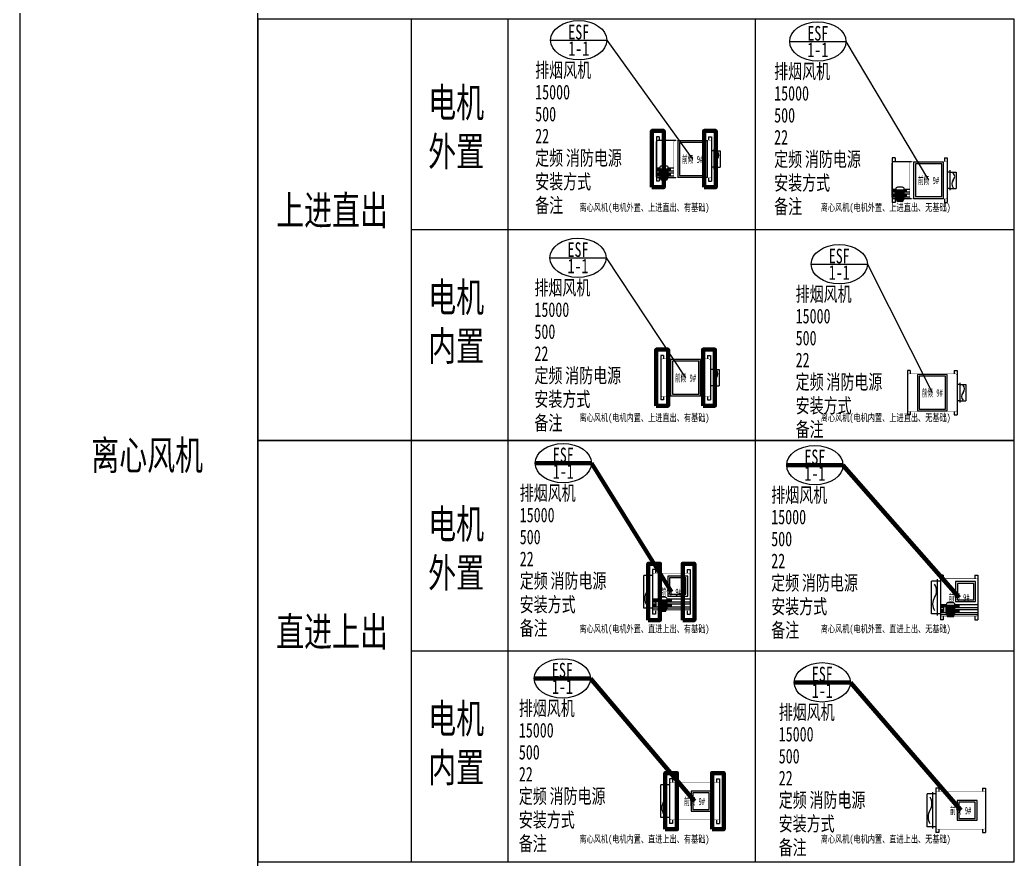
# Model space of a CAD drawing. Header units: millimetres. Extents: x 2960 to 19938, y 38127 to 93237.
# Drawn here: x 2960 to 19938, y 52565 to 66893 of the extents above; entities that cross this region are included whole.
import ezdxf
from ezdxf.enums import TextEntityAlignment as Align

# ---------------------------------------------------------------- set-up
doc = ezdxf.new("R2010")
doc.units = ezdxf.units.MM
doc.header["$LTSCALE"] = 1000
for name, color, linetype in [('H-BASE', 7, 'Continuous'), ('H-DIMS-FANS', 7, 'Continuous'), ('H-EQUP-FANS', 4, 'Continuous')]:
    doc.layers.add(name, color=color, linetype=linetype)
doc.styles.add('TH-STYLE1', font='STFANGSO.TTF', dxfattribs={"width": 0.7})

# ---------------------------------------------------------------- blocks, each defined once
blk = doc.blocks.new('*U92')
for p, q in [((1430, 380), (1380, 380)), ((1380, 380), (1380, -380)), ((1430, 380), (1430, 320)), ((2270, 380), (2320, 380)), ((2270, 380), (2270, 320)), ((2320, 380), (2320, -380)), ((2370, -170), (2370, 170)), ((2370, 140), (2320, 140)), ((2370, 140), (2470, 140)), ((2470, 140), (2470, -140)), ((1438, -156), (1380, -156)), ((1430, -193), (1430, -165)), ((1680, -156), (1584, -156)), ((1592, -197), (1592, -165)), ((2370, -140), (2320, -140)), ((2370, -140), (2470, -140)), ((1430, -206), (1380, -206)), ((1430, -241), (1380, -241)), ((1430, -291), (1380, -291)), ((1434, -193), (1430, -193)), ((1430, -193), (1430, -293)), ((1434, -293), (1430, -293)), ((1430, -320), (1430, -380)), ((1434, -193), (1434, -293)), ((1434, -197), (1438, -197)), ((1434, -289), (1438, -289)), ((1438, -291), (1434, -291)), ((1584, -170), (1438, -170)), ((1584, -316), (1438, -316)), ((1444, -170), (1444, -316)), ((1449, -170), (1449, -316)), ((1460, -170), (1460, -316)), ((1475, -170), (1475, -316)), ((1492, -170), (1492, -316)), ((1511, -170), (1511, -223)), ((1511, -266), (1511, -316)), ((1529, -170), (1529, -316)), ((1547, -170), (1547, -316)), ((1562, -170), (1562, -316)), ((1573, -170), (1573, -316)), ((1577, -170), (1577, -316)), ((1680, -206), (1584, -206)), ((1680, -241), (1584, -241)), ((1680, -291), (1584, -291)), ((1592, -283), (1592, -250)), ((2270, -320), (2270, -380)), ((1430, -380), (1380, -380)), ((2270, -380), (2320, -380))]:
    blk.add_line(p, q)
blk.add_lwpolyline([(1438, -320), (1410, -320, -0.414214), (1380, -290), (1380, 290, -0.414214), (1410, 320), (1710, 320)], format="xyb")
at = {"const_width": 6}
blk.add_lwpolyline([(1908, -320), (1710, -320, -0.414214), (1680, -290), (1680, 290, -0.414214), (1710, 320), (2290, 320, -0.414214), (2320, 290), (2320, -290, -0.414214), (2290, -320), (1908, -320)], format="xyb", dxfattribs=at)
for points in [[(1745, -310), (2255, -310), (2255, 310), (1745, 310)], [(1775, -280), (2225, -280), (2225, 280), (1775, 280)], [(1622, -165), (1584, -165), (1584, -197), (1622, -197)], [(1517, -223), (1505, -223), (1505, -266), (1517, -266)], [(1622, -250), (1584, -250), (1584, -283), (1622, -283)]]:
    blk.add_lwpolyline(points, close=True)
for points in [[(1430, -197), (1400, -197), (1400, -165), (1438, -165), (1438, -197), (1434, -197)], [(1430, -283), (1400, -283), (1400, -250), (1430, -250)], [(1710, -320), (1583, -320)]]:
    blk.add_lwpolyline(points)
for points in [[(1554, -121), (1468, -121, 0.414214), (1438, -151), (1438, -316, 0.414214), (1448, -326), (1574, -326, 0.414214), (1584, -316), (1584, -151, 0.414214)], [(1570, -326), (1451, -326), (1451, -337, 0.414214), (1455, -341), (1566, -341, 0.414214), (1570, -337)], [(1565, -341), (1456, -341), (1456, -352, 0.414214), (1460, -356), (1561, -356, 0.414214), (1565, -352)]]:
    blk.add_lwpolyline(points, format="xyb", close=True)
for centre in [(1415, -181), (1415, -266), (1611, -181), (1611, -266)]:
    blk.add_circle(centre, 4.87)
for centre, start, end in [((2491, -64), 137.3335, 222.6665), ((2351, 64), 317.3335, 42.6665)]:
    blk.add_arc(centre, 94.7, start, end)
at = {"layer": 'H-BASE', "linetype": 'ByBlock', "lineweight": 100}
for points in [[(1305, -480), (1505, -480), (1505, 480), (1305, 480)], [(2195, -480), (2395, -480), (2395, 480), (2195, 480)]]:
    blk.add_lwpolyline(points, close=True, dxfattribs=at)
at = {"layer": 'H-DIMS-FANS'}
blk.add_line((-425, 2028), (535, 2028), dxfattribs=at)
blk.add_lwpolyline([(535, 2028), (2000, 0)], dxfattribs=at)
blk.add_ellipse((55, 2028), major_axis=(-480, 0), ratio=0.7, dxfattribs=at)
at = {"style": 'TH-STYLE1', "width": 0.55}
blk.add_text('前倾 9#', height=125, dxfattribs=at).set_placement((2000, 0), align=Align.MIDDLE)
at = {"layer": 'H-DIMS-FANS', "style": 'TH-STYLE1', "width": 0.7}
for tag, p in [('设备符号', (55, 2168)), ('楼层-编号', (55, 1888))]:
    blk.add_attdef(tag, text='', height=250, dxfattribs=at).set_placement(p, align=Align.MIDDLE_CENTER)
for tag, p in [('风机功能', (-689, 1394)), ('风量', (-689, 1019)), ('全压', (-689, 644)), ('电量', (-689, 269)), ('定频', (-689, -106)), ('消防电源', (-164, -106)), ('安装方式', (-689, -510)), ('备注', (-689, -914))]:
    blk.add_attdef(tag, p, '', height=250, dxfattribs=at)
blk = doc.blocks.new('*U95')
for p, q in [((1430, 380), (1380, 380)), ((1380, 380), (1380, -380)), ((1430, 380), (1430, 320)), ((2270, 380), (2320, 380)), ((2270, 380), (2270, 320)), ((2320, 380), (2320, -380)), ((2370, -170), (2370, 170)), ((2370, 140), (2320, 140)), ((2370, 140), (2470, 140)), ((2470, 140), (2470, -140)), ((1438, -156), (1380, -156)), ((1430, -193), (1430, -165)), ((1680, -156), (1584, -156)), ((1592, -197), (1592, -165)), ((2370, -140), (2320, -140)), ((2370, -140), (2470, -140)), ((1430, -206), (1380, -206)), ((1430, -241), (1380, -241)), ((1430, -291), (1380, -291)), ((1434, -193), (1430, -193)), ((1430, -193), (1430, -293)), ((1434, -293), (1430, -293)), ((1430, -320), (1430, -380)), ((1434, -193), (1434, -293)), ((1434, -197), (1438, -197)), ((1434, -289), (1438, -289)), ((1438, -291), (1434, -291)), ((1584, -170), (1438, -170)), ((1584, -316), (1438, -316)), ((1444, -170), (1444, -316)), ((1449, -170), (1449, -316)), ((1460, -170), (1460, -316)), ((1475, -170), (1475, -316)), ((1492, -170), (1492, -316)), ((1511, -170), (1511, -223)), ((1511, -266), (1511, -316)), ((1529, -170), (1529, -316)), ((1547, -170), (1547, -316)), ((1562, -170), (1562, -316)), ((1573, -170), (1573, -316)), ((1577, -170), (1577, -316)), ((1680, -206), (1584, -206)), ((1680, -241), (1584, -241)), ((1680, -291), (1584, -291)), ((1592, -283), (1592, -250)), ((2270, -320), (2270, -380)), ((1430, -380), (1380, -380)), ((2270, -380), (2320, -380))]:
    blk.add_line(p, q)
blk.add_lwpolyline([(1438, -320), (1410, -320, -0.414214), (1380, -290), (1380, 290, -0.414214), (1410, 320), (1710, 320)], format="xyb")
at = {"const_width": 6}
blk.add_lwpolyline([(1908, -320), (1710, -320, -0.414214), (1680, -290), (1680, 290, -0.414214), (1710, 320), (2290, 320, -0.414214), (2320, 290), (2320, -290, -0.414214), (2290, -320), (1908, -320)], format="xyb", dxfattribs=at)
for points in [[(1745, -310), (2255, -310), (2255, 310), (1745, 310)], [(1775, -280), (2225, -280), (2225, 280), (1775, 280)], [(1622, -165), (1584, -165), (1584, -197), (1622, -197)], [(1517, -223), (1505, -223), (1505, -266), (1517, -266)], [(1622, -250), (1584, -250), (1584, -283), (1622, -283)]]:
    blk.add_lwpolyline(points, close=True)
for points in [[(1430, -197), (1400, -197), (1400, -165), (1438, -165), (1438, -197), (1434, -197)], [(1430, -283), (1400, -283), (1400, -250), (1430, -250)], [(1710, -320), (1583, -320)]]:
    blk.add_lwpolyline(points)
for points in [[(1554, -121), (1468, -121, 0.414214), (1438, -151), (1438, -316, 0.414214), (1448, -326), (1574, -326, 0.414214), (1584, -316), (1584, -151, 0.414214)], [(1570, -326), (1451, -326), (1451, -337, 0.414214), (1455, -341), (1566, -341, 0.414214), (1570, -337)], [(1565, -341), (1456, -341), (1456, -352, 0.414214), (1460, -356), (1561, -356, 0.414214), (1565, -352)]]:
    blk.add_lwpolyline(points, format="xyb", close=True)
for centre in [(1415, -181), (1415, -266), (1611, -181), (1611, -266)]:
    blk.add_circle(centre, 4.87)
for centre, start, end in [((2491, -64), 137.3335, 222.6665), ((2351, 64), 317.3335, 42.6665)]:
    blk.add_arc(centre, 94.7, start, end)
at = {"layer": 'H-DIMS-FANS'}
blk.add_line((-372, 2368), (588, 2368), dxfattribs=at)
blk.add_lwpolyline([(588, 2368), (2000, 0)], dxfattribs=at)
blk.add_ellipse((108, 2368), major_axis=(-480, 0), ratio=0.7, dxfattribs=at)
at = {"style": 'TH-STYLE1', "width": 0.55}
blk.add_text('前倾 9#', height=125, dxfattribs=at).set_placement((2000, 0), align=Align.MIDDLE)
at = {"layer": 'H-DIMS-FANS', "style": 'TH-STYLE1', "width": 0.7}
for tag, p in [('设备符号', (108, 2508)), ('楼层-编号', (108, 2228))]:
    blk.add_attdef(tag, text='', height=250, dxfattribs=at).set_placement(p, align=Align.MIDDLE_CENTER)
for tag, p in [('风机功能', (-637, 1734)), ('风量', (-637, 1359)), ('全压', (-637, 984)), ('电量', (-637, 609)), ('定频', (-637, 234)), ('消防电源', (-112, 234)), ('安装方式', (-637, -170)), ('备注', (-637, -574))]:
    blk.add_attdef(tag, p, '', height=250, dxfattribs=at)
blk = doc.blocks.new('*U97')
for p, q in [((1625, 380), (1575, 380)), ((1575, 380), (1575, -380)), ((1625, 380), (1625, 320)), ((2375, 380), (2425, 380)), ((2375, 380), (2375, 320)), ((2425, 380), (2425, -380)), ((2475, -170), (2475, 170)), ((2475, 140), (2425, 140)), ((2475, 140), (2575, 140)), ((2575, 140), (2575, -140)), ((2475, -140), (2425, -140)), ((2475, -140), (2575, -140)), ((1625, -320), (1625, -380)), ((2375, -320), (2375, -380)), ((1625, -380), (1575, -380)), ((2375, -380), (2425, -380))]:
    blk.add_line(p, q)
at = {"const_width": 6}
blk.add_lwpolyline([(1803, -320), (1605, -320, -0.414214), (1575, -290), (1575, 290, -0.414214), (1605, 320), (2395, 320, -0.414214), (2425, 290), (2425, -290, -0.414214), (2395, -320), (1803, -320)], format="xyb", dxfattribs=at)
for points in [[(1745, -310), (2255, -310), (2255, 310), (1745, 310)], [(1775, -280), (2225, -280), (2225, 280), (1775, 280)]]:
    blk.add_lwpolyline(points, close=True)
for centre, start, end in [((2596, -64), 137.5795, 222.4205), ((2456, 64), 317.5795, 42.4205)]:
    blk.add_arc(centre, 95.1, start, end)
at = {"layer": 'H-BASE', "linetype": 'ByBlock', "lineweight": 100}
for points in [[(1500, -480), (1700, -480), (1700, 480), (1500, 480)], [(2300, -480), (2500, -480), (2500, 480), (2300, 480)]]:
    blk.add_lwpolyline(points, close=True, dxfattribs=at)
at = {"layer": 'H-DIMS-FANS'}
blk.add_line((-317, 2047), (643, 2047), dxfattribs=at)
blk.add_lwpolyline([(643, 2047), (2000, 0)], dxfattribs=at)
blk.add_ellipse((163, 2047), major_axis=(-480, 0), ratio=0.7, dxfattribs=at)
at = {"style": 'TH-STYLE1', "width": 0.55}
blk.add_text('前倾 9#', height=125, dxfattribs=at).set_placement((2000, 0), align=Align.MIDDLE)
at = {"layer": 'H-DIMS-FANS', "style": 'TH-STYLE1', "width": 0.7}
for tag, p in [('设备符号', (163, 2187)), ('楼层-编号', (163, 1907))]:
    blk.add_attdef(tag, text='', height=250, dxfattribs=at).set_placement(p, align=Align.MIDDLE_CENTER)
for tag, p in [('风机功能', (-581, 1413)), ('风量', (-581, 1038)), ('全压', (-581, 663)), ('电量', (-581, 288)), ('定频', (-581, -87)), ('消防电源', (-56, -87)), ('安装方式', (-581, -491)), ('备注', (-581, -896))]:
    blk.add_attdef(tag, p, '', height=250, dxfattribs=at)
blk = doc.blocks.new('*U100')
for p, q in [((1625, 380), (1575, 380)), ((1575, 380), (1575, -380)), ((1625, 380), (1625, 320)), ((2375, 380), (2425, 380)), ((2375, 380), (2375, 320)), ((2425, 380), (2425, -380)), ((2475, -170), (2475, 170)), ((2475, 140), (2425, 140)), ((2475, 140), (2575, 140)), ((2575, 140), (2575, -140)), ((2475, -140), (2425, -140)), ((2475, -140), (2575, -140)), ((1625, -320), (1625, -380)), ((2375, -320), (2375, -380)), ((1625, -380), (1575, -380)), ((2375, -380), (2425, -380))]:
    blk.add_line(p, q)
at = {"const_width": 6}
blk.add_lwpolyline([(1803, -320), (1605, -320, -0.414214), (1575, -290), (1575, 290, -0.414214), (1605, 320), (2395, 320, -0.414214), (2425, 290), (2425, -290, -0.414214), (2395, -320), (1803, -320)], format="xyb", dxfattribs=at)
for points in [[(1745, -310), (2255, -310), (2255, 310), (1745, 310)], [(1775, -280), (2225, -280), (2225, 280), (1775, 280)]]:
    blk.add_lwpolyline(points, close=True)
for centre, start, end in [((2596, -64), 137.5795, 222.4205), ((2456, 64), 317.5795, 42.4205)]:
    blk.add_arc(centre, 95.1, start, end)
at = {"layer": 'H-DIMS-FANS'}
blk.add_line((-69, 2192), (891, 2192), dxfattribs=at)
blk.add_lwpolyline([(891, 2192), (2000, 0)], dxfattribs=at)
blk.add_ellipse((411, 2192), major_axis=(-480, 0), ratio=0.7, dxfattribs=at)
at = {"style": 'TH-STYLE1', "width": 0.55}
blk.add_text('前倾 9#', height=125, dxfattribs=at).set_placement((2000, 0), align=Align.MIDDLE)
at = {"layer": 'H-DIMS-FANS', "style": 'TH-STYLE1', "width": 0.7}
for tag, p in [('设备符号', (411, 2332)), ('楼层-编号', (411, 2052))]:
    blk.add_attdef(tag, text='', height=250, dxfattribs=at).set_placement(p, align=Align.MIDDLE_CENTER)
for tag, p in [('风机功能', (-333, 1558)), ('风量', (-333, 1183)), ('全压', (-333, 808)), ('电量', (-333, 433)), ('定频', (-333, 58)), ('消防电源', (192, 58)), ('安装方式', (-333, -346)), ('备注', (-333, -750))]:
    blk.add_attdef(tag, p, '', height=250, dxfattribs=at)
blk = doc.blocks.new('*U102')
for p, q in [((1730, 380), (1680, 380)), ((1680, 380), (1680, -380)), ((1730, 380), (1730, 320)), ((2270, 380), (2320, 380)), ((2270, 380), (2270, 320)), ((2320, 380), (2320, -380)), ((1630, 280), (1530, 280)), ((1530, -280), (1530, 280)), ((1630, -310), (1630, 310)), ((1680, 280), (1630, 280)), ((1780, -126), (1680, -126)), ((1776, -163), (1735, -163)), ((1735, -163), (1735, -263)), ((1772, -163), (1772, -135)), ((1776, -163), (1776, -263)), ((1776, -167), (1780, -167)), ((1927, -140), (1780, -140)), ((1787, -140), (1787, -286)), ((1792, -140), (1792, -286)), ((1802, -140), (1802, -286)), ((1897, -86), (1810, -86)), ((1810, -91), (1810, -86)), ((1818, -140), (1818, -286)), ((1835, -140), (1835, -286)), ((1853, -140), (1853, -193)), ((1872, -140), (1872, -286)), ((1889, -140), (1889, -286)), ((1897, -91), (1897, -86)), ((1904, -140), (1904, -286)), ((1915, -140), (1915, -286)), ((1920, -140), (1920, -286)), ((2320, -126), (1927, -126)), ((1934, -167), (1934, -135)), ((1630, -280), (1530, -280)), ((1680, -280), (1630, -280)), ((1735, -176), (1680, -176)), ((1735, -211), (1680, -211)), ((1735, -261), (1680, -261)), ((1680, -290), (1781, -290)), ((1730, -320), (1730, -380)), ((1776, -263), (1735, -263)), ((1776, -259), (1780, -259)), ((1780, -261), (1776, -261)), ((1927, -286), (1780, -286)), ((1853, -236), (1853, -286)), ((1926, -290), (2320, -290)), ((2320, -176), (1927, -176)), ((2320, -211), (1927, -211)), ((2320, -261), (1927, -261)), ((1934, -253), (1934, -220)), ((2270, -320), (2270, -380)), ((1730, -380), (1680, -380)), ((2270, -380), (2320, -380))]:
    blk.add_line(p, q)
at = {"const_width": 6}
blk.add_lwpolyline([(1908, -320), (1710, -320, -0.414214), (1680, -290), (1680, 290, -0.414214), (1710, 320), (2290, 320, -0.414214), (2320, 290), (2320, -290, -0.414214), (2290, -320), (1908, -320)], format="xyb", dxfattribs=at)
for points in [[(1940, -70), (2280, -70), (2280, 270), (1940, 270)], [(1970, -40), (2250, -40), (2250, 240), (1970, 240)], [(2002, -135), (1927, -135), (1927, -167), (2002, -167)], [(1859, -193), (1847, -193), (1847, -236), (1859, -236)], [(2002, -220), (1927, -220), (1927, -253), (2002, -253)]]:
    blk.add_lwpolyline(points, close=True)
for points in [[(1735, -167), (1705, -167), (1705, -135), (1780, -135), (1780, -167), (1776, -167)], [(1735, -253), (1705, -253), (1705, -220), (1735, -220)]]:
    blk.add_lwpolyline(points)
for points in [[(1897, -91), (1810, -91, 0.414214), (1780, -121), (1780, -286, 0.414214), (1790, -296), (1917, -296, 0.414214), (1927, -286), (1927, -121, 0.414214)], [(1913, -296), (1794, -296), (1794, -307, 0.414214), (1798, -311), (1909, -311, 0.414214), (1913, -307)], [(1908, -311), (1799, -311), (1799, -322, 0.414214), (1803, -326), (1904, -326, 0.414214), (1908, -322)]]:
    blk.add_lwpolyline(points, format="xyb", close=True)
for centre in [(1724, -151), (1753, -151), (1953, -151), (1982, -151), (1724, -236), (1953, -236), (1982, -236)]:
    blk.add_circle(centre, 4.87)
for centre, start, end in [((1409, 113), 326.7431, 33.2569), ((1753, -113), 146.7431, 213.2569)]:
    blk.add_arc(centre, 206, start, end)
at = {"layer": 'H-BASE', "linetype": 'ByBlock', "lineweight": 100}
for points in [[(1605, -480), (1805, -480), (1805, 480), (1605, 480)], [(2195, -480), (2395, -480), (2395, 480), (2195, 480)]]:
    blk.add_lwpolyline(points, close=True, dxfattribs=at)
at = {"layer": 'H-DIMS-FANS', "linetype": 'ByBlock', "lineweight": 100}
blk.add_line((-325, 2198), (635, 2198), dxfattribs=at)
blk.add_lwpolyline([(635, 2198), (2000, 0)], dxfattribs=at)
at = {"layer": 'H-DIMS-FANS'}
blk.add_ellipse((155, 2198), major_axis=(-480, 0), ratio=0.7, dxfattribs=at)
at = {"style": 'TH-STYLE1', "width": 0.55}
blk.add_text('前倾 9#', height=125, dxfattribs=at).set_placement((2000, 0), align=Align.MIDDLE)
at = {"layer": 'H-DIMS-FANS', "style": 'TH-STYLE1', "width": 0.7}
for tag, p in [('设备符号', (155, 2338)), ('楼层-编号', (155, 2058))]:
    blk.add_attdef(tag, text='', height=250, dxfattribs=at).set_placement(p, align=Align.MIDDLE_CENTER)
for tag, p in [('风机功能', (-589, 1564)), ('风量', (-589, 1189)), ('全压', (-589, 814)), ('电量', (-589, 439)), ('定频', (-589, 64)), ('消防电源', (-64, 64)), ('安装方式', (-589, -340)), ('备注', (-589, -744))]:
    blk.add_attdef(tag, p, '', height=250, dxfattribs=at)
blk = doc.blocks.new('*U105')
for p, q in [((1730, 380), (1680, 380)), ((1680, 380), (1680, -380)), ((1730, 380), (1730, 320)), ((2270, 380), (2320, 380)), ((2270, 380), (2270, 320)), ((2320, 380), (2320, -380)), ((1630, 280), (1530, 280)), ((1530, -280), (1530, 280)), ((1630, -310), (1630, 310)), ((1680, 280), (1630, 280)), ((1780, -126), (1680, -126)), ((1776, -163), (1735, -163)), ((1735, -163), (1735, -263)), ((1772, -163), (1772, -135)), ((1776, -163), (1776, -263)), ((1776, -167), (1780, -167)), ((1927, -140), (1780, -140)), ((1787, -140), (1787, -286)), ((1792, -140), (1792, -286)), ((1802, -140), (1802, -286)), ((1897, -86), (1810, -86)), ((1810, -91), (1810, -86)), ((1818, -140), (1818, -286)), ((1835, -140), (1835, -286)), ((1853, -140), (1853, -193)), ((1872, -140), (1872, -286)), ((1889, -140), (1889, -286)), ((1897, -91), (1897, -86)), ((1904, -140), (1904, -286)), ((1915, -140), (1915, -286)), ((1920, -140), (1920, -286)), ((2320, -126), (1927, -126)), ((1934, -167), (1934, -135)), ((1630, -280), (1530, -280)), ((1680, -280), (1630, -280)), ((1735, -176), (1680, -176)), ((1735, -211), (1680, -211)), ((1735, -261), (1680, -261)), ((1680, -290), (1781, -290)), ((1730, -320), (1730, -380)), ((1776, -263), (1735, -263)), ((1776, -259), (1780, -259)), ((1780, -261), (1776, -261)), ((1927, -286), (1780, -286)), ((1853, -236), (1853, -286)), ((1926, -290), (2320, -290)), ((2320, -176), (1927, -176)), ((2320, -211), (1927, -211)), ((2320, -261), (1927, -261)), ((1934, -253), (1934, -220)), ((2270, -320), (2270, -380)), ((1730, -380), (1680, -380)), ((2270, -380), (2320, -380))]:
    blk.add_line(p, q)
at = {"const_width": 6}
blk.add_lwpolyline([(1908, -320), (1710, -320, -0.414214), (1680, -290), (1680, 290, -0.414214), (1710, 320), (2290, 320, -0.414214), (2320, 290), (2320, -290, -0.414214), (2290, -320), (1908, -320)], format="xyb", dxfattribs=at)
for points in [[(1940, -70), (2280, -70), (2280, 270), (1940, 270)], [(1970, -40), (2250, -40), (2250, 240), (1970, 240)], [(2002, -135), (1927, -135), (1927, -167), (2002, -167)], [(1859, -193), (1847, -193), (1847, -236), (1859, -236)], [(2002, -220), (1927, -220), (1927, -253), (2002, -253)]]:
    blk.add_lwpolyline(points, close=True)
for points in [[(1735, -167), (1705, -167), (1705, -135), (1780, -135), (1780, -167), (1776, -167)], [(1735, -253), (1705, -253), (1705, -220), (1735, -220)]]:
    blk.add_lwpolyline(points)
for points in [[(1897, -91), (1810, -91, 0.414214), (1780, -121), (1780, -286, 0.414214), (1790, -296), (1917, -296, 0.414214), (1927, -286), (1927, -121, 0.414214)], [(1913, -296), (1794, -296), (1794, -307, 0.414214), (1798, -311), (1909, -311, 0.414214), (1913, -307)], [(1908, -311), (1799, -311), (1799, -322, 0.414214), (1803, -326), (1904, -326, 0.414214), (1908, -322)]]:
    blk.add_lwpolyline(points, format="xyb", close=True)
for centre in [(1724, -151), (1753, -151), (1953, -151), (1982, -151), (1724, -236), (1953, -236), (1982, -236)]:
    blk.add_circle(centre, 4.87)
for centre, start, end in [((1409, 113), 326.7431, 33.2569), ((1753, -113), 146.7431, 213.2569)]:
    blk.add_arc(centre, 206, start, end)
at = {"layer": 'H-DIMS-FANS', "linetype": 'ByBlock', "lineweight": 100}
blk.add_line((-943, 2258), (17, 2258), dxfattribs=at)
blk.add_lwpolyline([(17, 2258), (2000, 0)], dxfattribs=at)
at = {"layer": 'H-DIMS-FANS'}
blk.add_ellipse((-463, 2258), major_axis=(-480, 0), ratio=0.7, dxfattribs=at)
at = {"style": 'TH-STYLE1', "width": 0.55}
blk.add_text('前倾 9#', height=125, dxfattribs=at).set_placement((2000, 0), align=Align.MIDDLE)
at = {"layer": 'H-DIMS-FANS', "style": 'TH-STYLE1', "width": 0.7}
for tag, p in [('设备符号', (-463, 2398)), ('楼层-编号', (-463, 2118))]:
    blk.add_attdef(tag, text='', height=250, dxfattribs=at).set_placement(p, align=Align.MIDDLE_CENTER)
for tag, p in [('风机功能', (-1208, 1624)), ('风量', (-1208, 1249)), ('全压', (-1208, 874)), ('电量', (-1208, 499)), ('定频', (-1208, 124)), ('消防电源', (-683, 124)), ('安装方式', (-1208, -280)), ('备注', (-1208, -684))]:
    blk.add_attdef(tag, p, '', height=250, dxfattribs=at)
blk = doc.blocks.new('*U109')
for p, q in [((1625, 380), (1575, 380)), ((1575, 380), (1575, -380)), ((1625, 380), (1625, 320)), ((2375, 380), (2425, 380)), ((2375, 380), (2375, 320)), ((2425, 380), (2425, -380)), ((1525, 280), (1425, 280)), ((1425, -280), (1425, 280)), ((1525, -310), (1525, 310)), ((1575, 280), (1525, 280)), ((1525, -280), (1425, -280)), ((1575, -280), (1525, -280)), ((1625, -320), (1625, -380)), ((2375, -320), (2375, -380)), ((1625, -380), (1575, -380)), ((2375, -380), (2425, -380))]:
    blk.add_line(p, q)
at = {"const_width": 6}
blk.add_lwpolyline([(1803, -320), (1605, -320, -0.414214), (1575, -290), (1575, 290, -0.414214), (1605, 320), (2395, 320, -0.414214), (2425, 290), (2425, -290, -0.414214), (2395, -320), (1803, -320)], format="xyb", dxfattribs=at)
for points in [[(1940, -170), (2280, -170), (2280, 170), (1940, 170)], [(1970, -140), (2250, -140), (2250, 140), (1970, 140)]]:
    blk.add_lwpolyline(points, close=True)
for centre, start, end in [((1304, 113), 326.7431, 33.2569), ((1648, -113), 146.7431, 213.2569)]:
    blk.add_arc(centre, 206, start, end)
at = {"layer": 'H-BASE', "linetype": 'ByBlock', "lineweight": 100}
for points in [[(1500, -480), (1700, -480), (1700, 480), (1500, 480)], [(2300, -480), (2500, -480), (2500, 480), (2300, 480)]]:
    blk.add_lwpolyline(points, close=True, dxfattribs=at)
at = {"layer": 'H-DIMS-FANS', "linetype": 'ByBlock', "lineweight": 100}
blk.add_line((-736, 2096), (224, 2096), dxfattribs=at)
blk.add_lwpolyline([(224, 2096), (2000, 0)], dxfattribs=at)
at = {"layer": 'H-DIMS-FANS'}
blk.add_ellipse((-256, 2096), major_axis=(-480, 0), ratio=0.7, dxfattribs=at)
at = {"style": 'TH-STYLE1', "width": 0.55}
blk.add_text('前倾 9#', height=125, dxfattribs=at).set_placement((2000, 0), align=Align.MIDDLE)
at = {"layer": 'H-DIMS-FANS', "style": 'TH-STYLE1', "width": 0.7}
for tag, p in [('设备符号', (-256, 2236)), ('楼层-编号', (-256, 1956))]:
    blk.add_attdef(tag, text='', height=250, dxfattribs=at).set_placement(p, align=Align.MIDDLE_CENTER)
for tag, p in [('风机功能', (-1000, 1462)), ('风量', (-1000, 1087)), ('全压', (-1000, 712)), ('电量', (-1000, 337)), ('定频', (-1000, -38)), ('消防电源', (-475, -38)), ('安装方式', (-1000, -442)), ('备注', (-1000, -847))]:
    blk.add_attdef(tag, p, '', height=250, dxfattribs=at)
blk = doc.blocks.new('*U112')
for p, q in [((1625, 380), (1575, 380)), ((1575, 380), (1575, -380)), ((1625, 380), (1625, 320)), ((2375, 380), (2425, 380)), ((2375, 380), (2375, 320)), ((2425, 380), (2425, -380)), ((1525, 280), (1425, 280)), ((1425, -280), (1425, 280)), ((1525, -310), (1525, 310)), ((1575, 280), (1525, 280)), ((1525, -280), (1425, -280)), ((1575, -280), (1525, -280)), ((1625, -320), (1625, -380)), ((2375, -320), (2375, -380)), ((1625, -380), (1575, -380)), ((2375, -380), (2425, -380))]:
    blk.add_line(p, q)
at = {"const_width": 6}
blk.add_lwpolyline([(1803, -320), (1605, -320, -0.414214), (1575, -290), (1575, 290, -0.414214), (1605, 320), (2395, 320, -0.414214), (2425, 290), (2425, -290, -0.414214), (2395, -320), (1803, -320)], format="xyb", dxfattribs=at)
for points in [[(1940, -170), (2280, -170), (2280, 170), (1940, 170)], [(1970, -140), (2250, -140), (2250, 140), (1970, 140)]]:
    blk.add_lwpolyline(points, close=True)
for centre, start, end in [((1304, 113), 326.7431, 33.2569), ((1648, -113), 146.7431, 213.2569)]:
    blk.add_arc(centre, 206, start, end)
at = {"layer": 'H-DIMS-FANS', "linetype": 'ByBlock', "lineweight": 100}
blk.add_line((-843, 2185), (117, 2185), dxfattribs=at)
blk.add_lwpolyline([(117, 2185), (2000, 0)], dxfattribs=at)
at = {"layer": 'H-DIMS-FANS'}
blk.add_ellipse((-363, 2185), major_axis=(-480, 0), ratio=0.7, dxfattribs=at)
at = {"style": 'TH-STYLE1', "width": 0.55}
blk.add_text('前倾 9#', height=125, dxfattribs=at).set_placement((2000, 0), align=Align.MIDDLE)
at = {"layer": 'H-DIMS-FANS', "style": 'TH-STYLE1', "width": 0.7}
for tag, p in [('设备符号', (-363, 2325)), ('楼层-编号', (-363, 2045))]:
    blk.add_attdef(tag, text='', height=250, dxfattribs=at).set_placement(p, align=Align.MIDDLE_CENTER)
for tag, p in [('风机功能', (-1107, 1551)), ('风量', (-1107, 1176)), ('全压', (-1107, 801)), ('电量', (-1107, 426)), ('定频', (-1107, 51)), ('消防电源', (-582, 51)), ('安装方式', (-1107, -353)), ('备注', (-1107, -757))]:
    blk.add_attdef(tag, p, '', height=250, dxfattribs=at)

msp = doc.modelspace()

# ---------------------------------------------------------------- linework, layer by layer
at = {"color": 3}
for p, q in [((9640, 66905), (9640, 59710)), ((11295, 66905), (11295, 59710)), ((15518, 66905), (15518, 59710)), ((19938, 63308), (9640, 63308)), ((9640, 59710), (9640, 52516)), ((11295, 59710), (11295, 52516)), ((15518, 59710), (15518, 52516)), ((19938, 56113), (9640, 56113))]:
    msp.add_line(p, q, dxfattribs=at)
for points in [[(7026, 81294), (2960, 81294), (2960, 38127), (7026, 38127)], [(7026, 59710), (19938, 59710), (19938, 66905), (7026, 66905)], [(7026, 52516), (19938, 52516), (19938, 59710), (7026, 59710)]]:
    msp.add_lwpolyline(points, close=True, dxfattribs=at)

# ---------------------------------------------------------------- block references
at = {"layer": 'H-EQUP-FANS'}
for name, p in [('*U92', (12449, 64517)), ('*U95', (16478, 64156)), ('*U97', (12328, 60784)), ('*U100', (16541, 60529)), ('*U102', (12085, 57127)), ('*U105', (16999, 57033)), ('*U109', (12481, 53554)), ('*U112', (17026, 53398))]:
    msp.add_blockref(name, p, dxfattribs=at).add_auto_attribs({'设备符号': 'ESF', '楼层-编号': '1-1', '风机功能': '排烟风机', '风量': '15000', '全压': '500', '电量': '22', '定频': '定频', '消防电源': '消防电源', '安装方式': '安装方式', '备注': '备注'})

# ---------------------------------------------------------------- texts
at = {"layer": 'H-EQUP-FANS', "color": 3, "char_height": 500, "attachment_point": 1, "style": 'TH-STYLE1'}
for s, insert, width in [('电机外置', (9933, 65731), 1361.89), ('上进直出', (7336, 63890), 2315.48), ('电机\\P内置', (9933, 62408), 2315.48), ('离心风机', (4179, 59710), 2315.48), ('电机外置', (9933, 58536), 1361.89), ('直进上出', (7336, 56696), 2315.48), ('电机\\P内置', (9933, 55214), 2315.48)]:
    msp.add_mtext(s, dxfattribs=dict(at, insert=insert, width=width))
at = {"layer": 'H-EQUP-FANS', "color": 6, "char_height": 125, "width": 2432.87, "attachment_point": 1, "style": 'TH-STYLE1'}
for s, insert in [('离心风机(电机外置、上进直出、有基础)', (12516, 63754)), ('离心风机(电机外置、上进直出、无基础)', (16636, 63754)), ('离心风机(电机内置、上进直出、有基础)', (12516, 60164)), ('离心风机(电机内置、上进直出、无基础)', (16636, 60164)), ('离心风机(电机外置、直进上出、有基础)', (12516, 56559)), ('离心风机(电机外置、直进上出、无基础)', (16636, 56559)), ('离心风机(电机内置、直进上出、有基础)', (12516, 52970)), ('离心风机(电机内置、直进上出、无基础)', (16636, 52970))]:
    msp.add_mtext(s, dxfattribs=dict(at, insert=insert))

doc.saveas('drawing.dxf')
